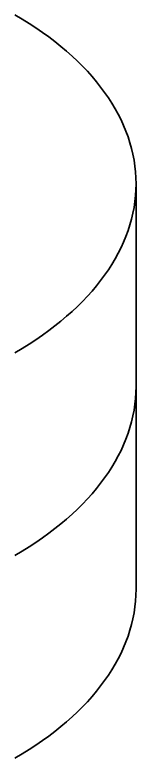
# Model space of a CAD drawing. Extents: x 428 to 891, y 189 to 670.
# Drawn here: x 807.97 to 809.43, y 633.01 to 641.99 of the extents above; entities that cross this region are included whole.
import ezdxf

# ---------------------------------------------------------------- set-up
doc = ezdxf.new("R2010")
doc.units = 0

msp = doc.modelspace()

# ---------------------------------------------------------------- linework, layer by layer
at = {"color": 7, "lineweight": 35, "ltscale": 0.061238}
msp.add_line((809.4342, 637.502), (809.4342, 639.9515), dxfattribs=at)
at = {"color": 7, "lineweight": 35, "ltscale": 0.061237}
msp.add_line((809.4342, 635.0525), (809.4342, 637.502), dxfattribs=at)
at = {"color": 7, "lineweight": 35}
for centre, start_param, end_param in [((804.4342, 639.9515), 6.283185, 7.068583), ((804.4342, 639.9515), 5.497787, 6.283185), ((804.4342, 637.502), 5.497787, 6.283185), ((804.4342, 637.502), 5.497787, 6.283185), ((804.4342, 635.0525), 5.497787, 6.283185)]:
    msp.add_ellipse(centre, major_axis=(5, 0), ratio=0.57735, start_param=start_param, end_param=end_param, dxfattribs=at)

doc.saveas('drawing.dxf')
